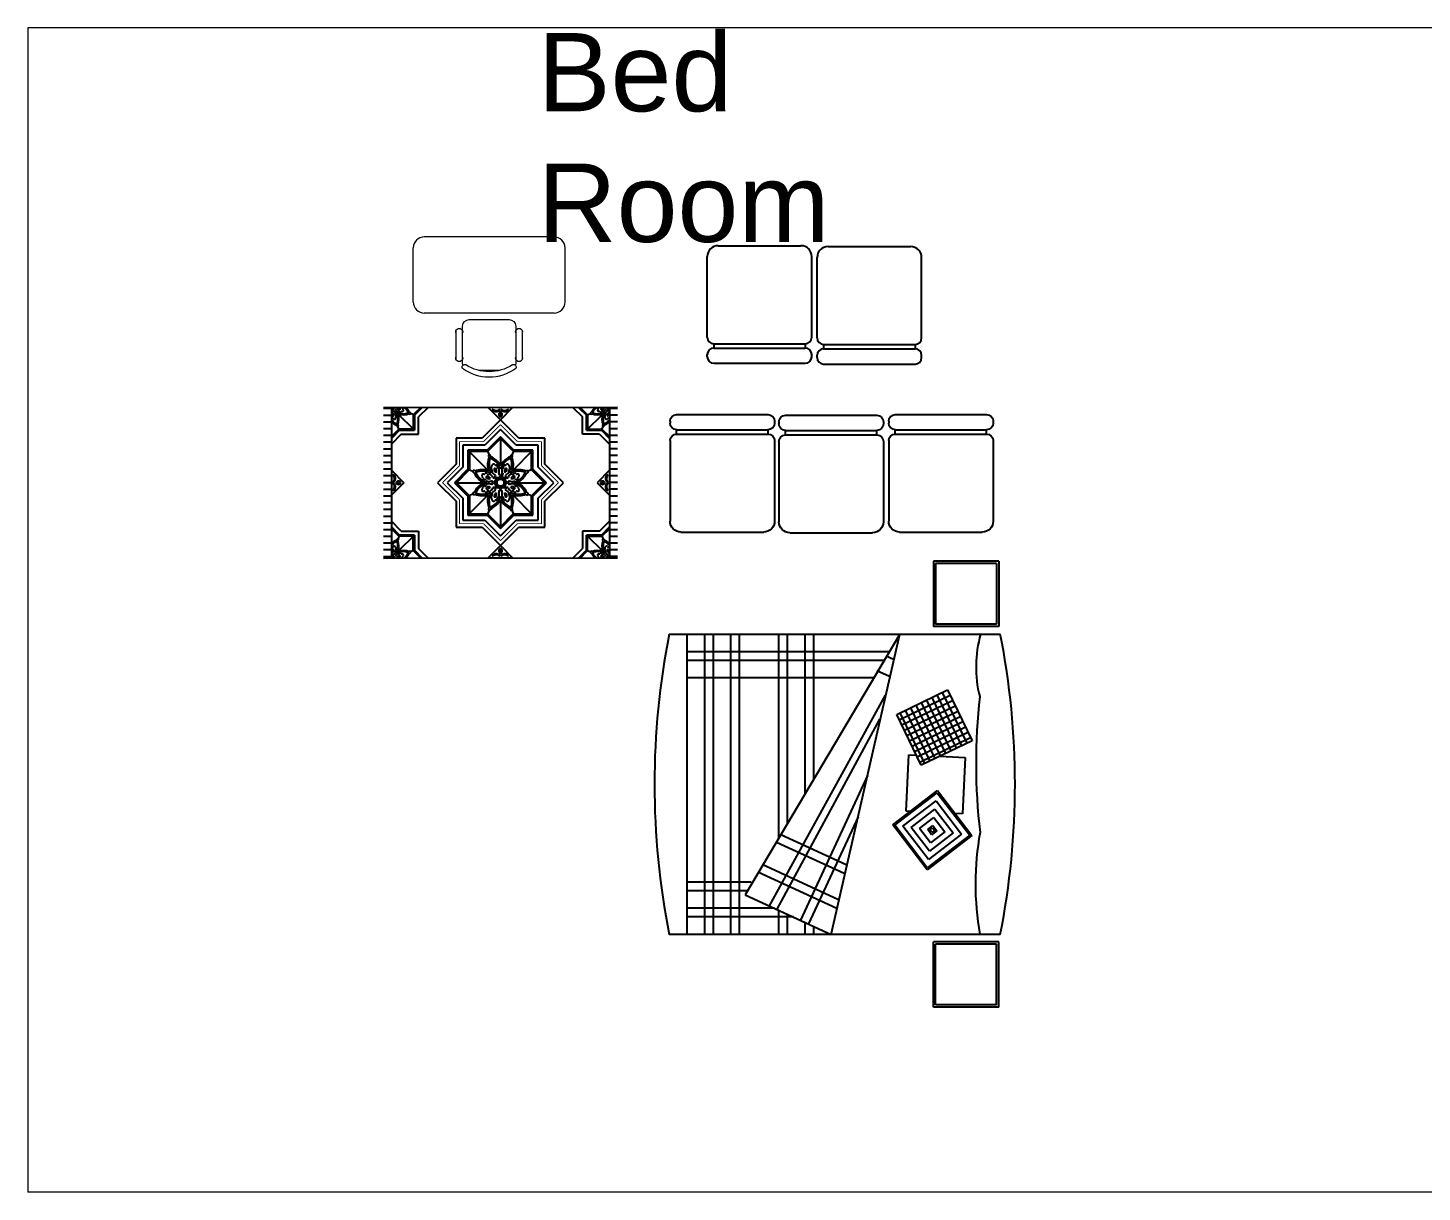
# Model space of a CAD drawing. Header units: inches. Extents: x 47 to 998, y 36 to 364.
# Drawn here: x 46.6 to 366.9, y 36.3 to 303.8 of the extents above; entities that cross this region are included whole.
import ezdxf

# ---------------------------------------------------------------- set-up
doc = ezdxf.new("R2010")
doc.units = ezdxf.units.IN
doc.header["$MEASUREMENT"] = 0
for name, color, linetype, lineweight in [('furniture', 8, 'Continuous', 25), ('Markings', 7, 'Continuous', 20), ('SIMBLE', 8, 'Continuous', 5), ('Text', 160, 'Continuous', 20)]:
    doc.layers.add(name, color=color, linetype=linetype, lineweight=lineweight)
doc.layers.add('Wall', color=80, linetype='Continuous')
doc.styles.get("Standard").update_dxf_attribs({"font": 'arial.ttf'})

# ---------------------------------------------------------------- blocks, each defined once
blk = doc.blocks.new('3-SOFA')
at = {"linetype": 'Continuous'}
for p, q in [((-76.16, -4.23), (-57.16, -4.23)), ((-51.17, -4.06), (-32.17, -4.06)), ((-25.95, -4.23), (-6.95, -4.23)), ((-78.66, -25.23), (-78.66, -6.73)), ((-54.66, -25.23), (-54.66, -6.73)), ((-53.67, -25.06), (-53.67, -6.56)), ((-29.67, -25.06), (-29.67, -6.56)), ((-28.45, -25.23), (-28.45, -6.73)), ((-4.45, -25.23), (-4.45, -6.73)), ((-77.16, -26.73), (-56.16, -26.73)), ((-77.16, -26.73), (-77.16, -27.73)), ((-77.16, -27.73), (-56.16, -27.73)), ((-56.16, -26.73), (-56.16, -27.73)), ((-52.17, -26.56), (-31.17, -26.56)), ((-52.17, -26.56), (-52.17, -27.56)), ((-52.17, -27.56), (-31.17, -27.56)), ((-31.17, -26.56), (-31.17, -27.56)), ((-26.95, -26.73), (-5.95, -26.73)), ((-26.95, -26.73), (-26.95, -27.73)), ((-26.95, -27.73), (-5.95, -27.73)), ((-5.95, -26.73), (-5.95, -27.73)), ((-78.66, -29.73), (-78.66, -29.23)), ((-77.16, -31.23), (-56.16, -31.23)), ((-54.66, -29.73), (-54.66, -29.23)), ((-53.67, -29.56), (-53.67, -29.06)), ((-52.17, -31.06), (-31.17, -31.06)), ((-29.67, -29.56), (-29.67, -29.06)), ((-28.45, -29.73), (-28.45, -29.23)), ((-26.95, -31.23), (-5.95, -31.23)), ((-4.45, -29.73), (-4.45, -29.23))]:
    blk.add_line(p, q, dxfattribs=at)
for centre, radius, start, end in [((-76.16, -6.73), 2.5, 90, 180), ((-57.16, -6.73), 2.5, 0, 90), ((-51.17, -6.56), 2.5, 90, 180), ((-32.17, -6.56), 2.5, 0, 90), ((-25.95, -6.73), 2.5, 90, 180), ((-6.95, -6.73), 2.5, 0, 90), ((-77.16, -25.23), 1.5, 180, 270), ((-56.16, -25.23), 1.5, 270, 0), ((-52.17, -25.06), 1.5, 180, 270), ((-31.17, -25.06), 1.5, 270, 0), ((-26.95, -25.23), 1.5, 180, 270), ((-5.95, -25.23), 1.5, 270, 0), ((-77.16, -29.23), 1.5, 90, 180), ((-56.16, -29.23), 1.5, 0, 90), ((-52.17, -29.06), 1.5, 90, 180), ((-31.17, -29.06), 1.5, 0, 90), ((-26.95, -29.23), 1.5, 90, 180), ((-5.95, -29.23), 1.5, 0, 90), ((-77.16, -29.73), 1.5, 180, 270), ((-56.16, -29.73), 1.5, 270, 0), ((-52.17, -29.56), 1.5, 180, 270), ((-31.17, -29.56), 1.5, 270, 0), ((-26.95, -29.73), 1.5, 180, 270), ((-5.95, -29.73), 1.5, 270, 0)]:
    blk.add_arc(centre, radius, start, end, dxfattribs=at)
blk = doc.blocks.new('CARPET-1')
for p, q in [((-95.1, 67.42), (0.53, 67.47)), ((-91.8, 66.94), (-95.1, 66.94)), ((-91.8, 64.19), (-95.1, 64.19)), ((-91.8, 67.42), (-91.77, 5.91)), ((-91.31, 67.02), (-91.77, 67.02)), ((-91.31, 67.47), (-91.31, 67.02)), ((-82.42, 58.12), (-89.02, 64.72)), ((-82.42, 64.24), (-83.99, 64.89)), ((-82.86, 64.24), (-82.86, 58.56)), ((-79.82, 67.46), (-82.73, 64.55)), ((-79.19, 67.46), (-82.42, 64.24)), ((-82.42, 64.26), (-79.2, 67.46)), ((-82.42, 58.12), (-82.42, 64.26)), ((-82.42, 64.24), (-82.42, 58.12)), ((-82.42, 58.12), (-82.42, 64.2)), ((-76.85, 67.46), (-80.77, 63.52)), ((-80.77, 56.47), (-80.77, 63.52)), ((-52.35, 67.44), (-47.28, 62.37)), ((-47.28, 62.37), (-42.3, 67.45)), ((-17.71, 67.46), (-13.79, 63.52)), ((-15.37, 67.46), (-12.14, 64.24)), ((-12.14, 64.26), (-15.36, 67.46)), ((-14.74, 67.46), (-11.83, 64.55)), ((-13.79, 56.47), (-13.79, 63.52)), ((-12.14, 64.24), (-10.57, 64.89)), ((-12.14, 58.12), (-5.54, 64.72)), ((-12.14, 58.12), (-12.14, 64.26)), ((-12.14, 64.24), (-12.14, 58.12)), ((-12.14, 58.12), (-12.14, 64.2)), ((-11.7, 64.24), (-11.7, 58.56)), ((-3.25, 67.47), (-3.25, 67.02)), ((-3.25, 67.02), (-2.79, 67.02)), ((-2.77, 67.47), (-2.74, 5.96)), ((0.53, 66.99), (-2.77, 66.99)), ((0.53, 64.24), (-2.77, 64.24)), ((-91.79, 61.44), (-95.09, 61.44)), ((-91.79, 58.69), (-95.09, 58.69)), ((-88.85, 58.43), (-91.77, 55.51)), ((-88.47, 58.12), (-91.77, 54.8)), ((-88.47, 58.12), (-91.77, 54.78)), ((-88.54, 58.12), (-91.77, 54.89)), ((-88.54, 58.12), (-89.19, 59.7)), ((-82.86, 58.56), (-88.54, 58.56)), ((-82.42, 58.12), (-88.54, 58.12)), ((-88.47, 58.12), (-82.42, 58.12)), ((-88.47, 58.12), (-82.42, 58.12)), ((-47.27, 62.37), (-54.79, 54.85)), ((-47.27, 58.42), (-53.63, 52.06)), ((-39.75, 54.85), (-47.27, 62.37)), ((-40.9, 52.06), (-47.27, 58.42)), ((-12.14, 58.12), (-6.02, 58.12)), ((-6.09, 58.12), (-12.14, 58.12)), ((-6.09, 58.12), (-12.14, 58.12)), ((-11.7, 58.56), (-6.02, 58.56)), ((-6.09, 58.12), (-2.79, 54.78)), ((-6.09, 58.12), (-2.79, 54.8)), ((-6.02, 58.12), (-5.37, 59.7)), ((-6.02, 58.12), (-2.79, 54.89)), ((-5.71, 58.43), (-2.79, 55.51)), ((0.53, 61.49), (-2.77, 61.49)), ((0.53, 58.74), (-2.77, 58.74)), ((-91.79, 55.94), (-95.09, 55.94)), ((-91.79, 53.19), (-95.09, 53.19)), ((-87.78, 56.47), (-91.77, 52.45)), ((-87.78, 56.47), (-80.77, 56.47)), ((-54.79, 54.85), (-65.43, 54.85)), ((-65.43, 54.85), (-65.43, 44.21)), ((-53.63, 52.06), (-62.64, 52.06)), ((-62.64, 52.06), (-62.64, 43.05)), ((-47.27, 55.46), (-52.77, 49.96)), ((-47.27, 54.67), (-52.37, 49.57)), ((-41.77, 49.96), (-47.27, 55.46)), ((-47.27, 55.46), (-47.27, 43.6)), ((-42, 49.4), (-47.27, 54.67)), ((-31.9, 52.06), (-40.9, 52.06)), ((-29.11, 54.85), (-39.75, 54.85)), ((-29.11, 44.21), (-29.11, 54.85)), ((-6.78, 56.47), (-13.79, 56.47)), ((-6.78, 56.47), (-2.79, 52.45)), ((0.53, 55.99), (-2.77, 55.99)), ((0.53, 53.24), (-2.77, 53.24)), ((-91.79, 50.44), (-95.09, 50.44)), ((-91.79, 47.69), (-95.09, 47.69)), ((-52.77, 49.96), (-60.54, 49.96)), ((-60.54, 49.96), (-52.15, 41.57)), ((-60.54, 49.96), (-60.54, 42.19)), ((-52.77, 49.4), (-59.98, 49.4)), ((-59.98, 49.4), (-59.98, 42.19)), ((-52.77, 49.96), (-51.94, 47.96)), ((-41.77, 49.96), (-42.6, 47.96)), ((-34, 49.96), (-42.38, 41.57)), ((-34.56, 49.4), (-42, 49.4)), ((-34, 49.96), (-41.77, 49.96)), ((0.54, 50.49), (-2.76, 50.49)), ((0.54, 47.74), (-2.76, 47.74)), ((-91.79, 44.94), (-95.09, 44.94)), ((-91.78, 42.19), (-95.08, 42.19)), ((-91.78, 41.77), (-91.78, 31.61)), ((-91.78, 41.77), (-86.71, 36.69)), ((-65.43, 44.21), (-72.95, 36.69)), ((-62.64, 43.05), (-69, 36.69)), ((-60.54, 42.19), (-66.04, 36.69)), ((-60.15, 41.79), (-65.25, 36.69)), ((-60.54, 42.19), (-58.54, 41.36)), ((-34, 42.17), (-35.99, 41.34)), ((-29.29, 36.69), (-34.56, 41.93)), ((-28.5, 36.69), (-34, 42.17)), ((-25.54, 36.69), (-31.9, 43.05)), ((-21.58, 36.69), (-29.11, 44.21)), ((-2.75, 41.77), (-7.83, 36.69)), ((0.54, 44.99), (-2.76, 44.99)), ((0.54, 42.24), (-2.76, 42.24)), ((-2.75, 41.77), (-2.75, 31.61)), ((-91.78, 39.44), (-95.08, 39.44)), ((-91.78, 36.69), (-95.08, 36.69)), ((-86.71, 36.69), (-91.78, 31.61)), ((-72.95, 36.69), (-65.43, 29.17)), ((-69, 36.69), (-62.64, 30.32)), ((-66.04, 36.69), (-60.54, 31.19)), ((-66.04, 36.69), (-54.18, 36.69)), ((-65.25, 36.69), (-60.15, 31.59)), ((-49.24, 37.52), (-50.06, 36.69)), ((-50.06, 36.69), (-49.24, 35.87)), ((-49.24, 38.67), (-49.24, 37.52)), ((-48.1, 38.67), (-49.24, 38.67)), ((-49.24, 35.87), (-49.24, 34.7)), ((-49.24, 34.7), (-48.06, 34.7)), ((-47.27, 39.5), (-48.1, 38.67)), ((-48.06, 34.7), (-47.25, 33.9)), ((-46.42, 38.67), (-47.27, 39.5)), ((-47.25, 33.9), (-46.45, 34.7)), ((-46.45, 34.7), (-45.27, 34.7)), ((-45.27, 38.67), (-46.42, 38.67)), ((-45.27, 37.52), (-45.27, 38.67)), ((-44.45, 36.71), (-45.27, 37.52)), ((-45.27, 35.88), (-44.45, 36.71)), ((-45.27, 34.7), (-45.27, 35.88)), ((-40.36, 36.69), (-28.5, 36.69)), ((-34.39, 31.59), (-29.29, 36.69)), ((-34, 31.19), (-28.5, 36.69)), ((-31.9, 30.32), (-25.54, 36.69)), ((-29.11, 29.17), (-21.58, 36.69)), ((-7.83, 36.69), (-2.75, 31.61)), ((0.54, 39.49), (-2.76, 39.49)), ((0.54, 36.74), (-2.76, 36.74)), ((-91.78, 33.94), (-95.08, 33.94)), ((-91.78, 31.19), (-95.08, 31.19)), ((-65.43, 29.17), (-65.43, 18.53)), ((-62.64, 30.32), (-62.64, 21.32)), ((-58.54, 32.02), (-60.54, 31.19)), ((-52.15, 31.81), (-60.54, 23.42)), ((-60.54, 31.19), (-60.54, 23.42)), ((-59.98, 31.19), (-59.98, 23.98)), ((-47.27, 29.78), (-47.27, 17.92)), ((-42.38, 31.81), (-34, 23.42)), ((-36, 32.02), (-34, 31.19)), ((-34.56, 23.98), (-34.56, 31.19)), ((-34, 23.42), (-34, 31.19)), ((-31.9, 21.32), (-31.9, 30.32)), ((-29.11, 18.53), (-29.11, 29.17)), ((0.54, 33.99), (-2.76, 33.99)), ((0.55, 31.24), (-2.75, 31.24)), ((0.55, 28.49), (-2.75, 28.49)), ((-91.78, 28.44), (-95.08, 28.44)), ((-91.78, 25.69), (-95.08, 25.69)), ((-91.77, 22.94), (-95.07, 22.94)), ((-60.54, 23.42), (-52.77, 23.42)), ((-59.98, 23.98), (-52.77, 23.98)), ((-51.94, 25.42), (-52.77, 23.42)), ((-52.77, 23.42), (-47.27, 17.92)), ((-52.37, 23.81), (-47.27, 18.71)), ((-47.27, 18.71), (-42.17, 23.81)), ((-47.27, 17.92), (-41.77, 23.42)), ((-42.6, 25.42), (-41.77, 23.42)), ((-41.77, 23.98), (-34.56, 23.98)), ((-41.77, 23.42), (-34, 23.42)), ((0.55, 25.74), (-2.75, 25.74)), ((0.55, 22.99), (-2.75, 22.99)), ((-91.77, 20.19), (-95.07, 20.19)), ((-91.77, 17.44), (-95.07, 17.44)), ((-87.78, 16.91), (-91.77, 20.93)), ((-88.47, 15.26), (-91.77, 18.6)), ((-88.47, 15.26), (-91.77, 18.58)), ((-88.54, 15.26), (-91.77, 18.49)), ((-88.85, 14.95), (-91.77, 17.87)), ((-65.43, 18.53), (-54.79, 18.53)), ((-62.64, 21.32), (-53.63, 21.32)), ((-54.79, 18.53), (-47.27, 11.01)), ((-53.63, 21.32), (-47.27, 14.96)), ((-47.27, 14.96), (-40.9, 21.32)), ((-47.27, 11.01), (-39.75, 18.53)), ((-40.9, 21.32), (-31.9, 21.32)), ((-39.75, 18.53), (-29.11, 18.53)), ((-6.78, 16.91), (-2.79, 20.93)), ((-6.09, 15.26), (-2.79, 18.6)), ((-6.09, 15.26), (-2.79, 18.58)), ((-6.02, 15.26), (-2.79, 18.49)), ((-5.71, 14.95), (-2.79, 17.87)), ((0.55, 20.24), (-2.75, 20.24)), ((0.55, 17.49), (-2.75, 17.49)), ((-91.77, 14.69), (-95.07, 14.69)), ((-91.77, 11.94), (-95.07, 11.94)), ((-88.54, 15.26), (-89.19, 13.68)), ((-82.42, 15.26), (-89.02, 8.66)), ((-82.42, 15.26), (-88.54, 15.26)), ((-82.86, 14.82), (-88.54, 14.82)), ((-88.47, 15.26), (-82.42, 15.26)), ((-88.47, 15.26), (-82.42, 15.26)), ((-87.78, 16.91), (-80.77, 16.91)), ((-82.86, 9.14), (-82.86, 14.82)), ((-82.42, 9.14), (-82.42, 15.26)), ((-82.42, 15.26), (-82.42, 9.12)), ((-82.42, 15.26), (-82.42, 9.17)), ((-80.77, 16.91), (-80.77, 9.86)), ((-13.79, 16.91), (-13.79, 9.86)), ((-6.78, 16.91), (-13.79, 16.91)), ((-12.14, 15.26), (-12.14, 9.17)), ((-12.14, 15.26), (-12.14, 9.12)), ((-12.14, 9.14), (-12.14, 15.26)), ((-12.14, 15.26), (-5.54, 8.66)), ((-6.09, 15.26), (-12.14, 15.26)), ((-6.09, 15.26), (-12.14, 15.26)), ((-12.14, 15.26), (-6.02, 15.26)), ((-11.7, 9.14), (-11.7, 14.82)), ((-11.7, 14.82), (-6.02, 14.82)), ((-6.02, 15.26), (-5.37, 13.68)), ((0.55, 14.74), (-2.75, 14.74)), ((0.56, 11.99), (-2.74, 11.99)), ((-91.77, 9.19), (-95.07, 9.19)), ((-91.77, 6.44), (-95.07, 6.44)), ((-95.07, 5.91), (0.56, 5.96)), ((-91.31, 6.36), (-91.77, 6.36)), ((-91.31, 5.91), (-91.31, 6.36)), ((-82.42, 9.14), (-83.99, 8.49)), ((-79.82, 5.92), (-82.73, 8.83)), ((-79.19, 5.92), (-82.42, 9.14)), ((-82.42, 9.12), (-79.2, 5.92)), ((-76.85, 5.92), (-80.77, 9.86)), ((-52.35, 5.94), (-47.28, 11.01)), ((-52.35, 5.94), (-42.31, 5.94)), ((-47.28, 11.01), (-42.31, 5.94)), ((-17.71, 5.92), (-13.79, 9.86)), ((-15.37, 5.92), (-12.14, 9.14)), ((-12.14, 9.12), (-15.36, 5.92)), ((-14.74, 5.92), (-11.83, 8.83)), ((-12.14, 9.14), (-10.57, 8.49)), ((-3.25, 5.91), (-3.25, 6.36)), ((-3.25, 6.36), (-2.79, 6.36)), ((0.56, 9.24), (-2.74, 9.24)), ((0.56, 6.49), (-2.74, 6.49))]:
    blk.add_line(p, q)
for points, const_width in [([(-47.28, 65.49), (-47.28, 67.4)], 0.138), ([(-47.27, 60.4), (-54.21, 53.45)], 0.349), ([(-40.32, 53.45), (-47.27, 60.4)], 0.349), ([(-54.21, 53.45), (-64.03, 53.45)], 0.349), ([(-64.03, 53.45), (-64.03, 43.63)], 0.349), ([(-30.5, 53.45), (-40.32, 53.45)], 0.349), ([(-30.5, 43.63), (-30.5, 53.45)], 0.349), ([(-64.03, 43.63), (-70.98, 36.69)], 0.349), ([(-23.56, 36.69), (-30.5, 43.63)], 0.349), ([(-89.87, 36.69), (-91.78, 36.69)], 0.138), ([(-70.98, 36.69), (-64.03, 29.75)], 0.349), ([(-30.5, 29.75), (-23.56, 36.69)], 0.349), ([(-4.66, 36.69), (-2.75, 36.69)], 0.138), ([(-64.03, 29.75), (-64.03, 19.93)], 0.349), ([(-30.5, 19.93), (-30.5, 29.75)], 0.349), ([(-64.03, 19.93), (-54.21, 19.93)], 0.349), ([(-54.21, 19.93), (-47.27, 12.98)], 0.349), ([(-47.27, 12.98), (-40.32, 19.93)], 0.349), ([(-40.32, 19.93), (-30.5, 19.93)], 0.349), ([(-47.28, 7.89), (-47.28, 5.98)], 0.138)]:
    blk.add_lwpolyline(points, dxfattribs=dict(const_width=const_width))
for points in [[(-31.9, 43.05), (-31.9, 52.06)], [(-34.56, 41.94), (-34.56, 49.4)], [(-34, 42.17), (-34, 49.96)]]:
    blk.add_lwpolyline(points)
for radius in [1.97, 1.69, 1.41]:
    blk.add_circle((-47.27, 36.69), radius)
for centre, radius, start, end in [((-91.39, 63.41), 0.44, 230.1766, 276.9378), ((-90.5, 64.85), 1.1, 157.8436, 228.3182), ((-91.94, 64.24), 1.11, 358.1661, 67.9663), ((-91.3, 62.65), 0.323, 30.3023, 96.9378), ((-91.09, 64.24), 0.26, 208.6047, 13.3052), ((-90.91, 66.37), 0.394, 111.6271, 223.3874), ((-92.06, 64.03), 2.24, 32.3685, 67.3007), ((-90.67, 66.6), 0.394, 46.8085, 158.5688), ((-90.64, 63.04), 0.44, 210.3023, 257.0635), ((-88.34, 67.76), 2.24, 202.8952, 237.8274), ((-92.06, 64.03), 2.24, 318.7327, 328.1324), ((-89.83, 64.61), 0.362, 151.1, 238.0092), ((-90.54, 65), 0.44, 331.1, 32.3685), ((-90.53, 63.08), 0.44, 328.1324, 14.8936), ((-89.79, 63.28), 0.323, 128.2581, 194.8936), ((-90.26, 63.93), 0.44, 356.7408, 58.0092), ((-90.26, 63.88), 0.44, 308.2581, 355.0193), ((-92.06, 64.03), 2.24, 355.0193, 356.7408), ((-87.04, 71.07), 6.21, 243.4948, 290.6187), ((-95.4, 62.77), 6.23, 339.1476, 26.004), ((-89.13, 66.17), 1.11, 43.1661, 112.9663), ((-88.55, 67.62), 1.1, 202.8436, 273.3182), ((-89.3, 66.23), 0.44, 237.8274, 299.0959), ((-95.43, 62.76), 6.71, 338.8892, 17.1339), ((-88.91, 65.53), 0.362, 32.1866, 119.0959), ((-87.02, 71.13), 6.71, 252.4794, 291.2642), ((-88.53, 66.77), 0.26, 253.6047, 58.3052), ((-88.23, 65.96), 0.44, 212.1866, 273.4551), ((-88.34, 67.76), 2.24, 273.4551, 275.1766), ((-88.17, 65.96), 0.44, 275.1766, 321.9378), ((-87.57, 65.49), 0.323, 75.3023, 141.9378), ((-87.38, 66.23), 0.44, 255.3023, 302.0635), ((-87.71, 67.09), 0.44, 353.2581, 40.0193), ((-86.95, 67), 0.323, 173.2581, 239.8936), ((-88.34, 67.76), 2.24, 302.0635, 311.4632), ((-87.33, 66.34), 0.44, 13.1324, 59.8936), ((-89.09, 65.93), 2.24, 3.7327, 13.1324), ((-90.56, 62.67), 6.23, 24.1476, 50.2313), ((-90.57, 62.64), 6.71, 23.8892, 45.9916), ((-84.29, 65.05), 0.34, 211.6849, 115.3068), ((-50.41, 66.24), 0.314, 75.6254, 128.7984), ((-50.64, 66.03), 0.449, 55.2047, 86.5925), ((-49, 67.57), 1.81, 220.0629, 332.9232), ((-49.02, 68.85), 2.66, 239.9457, 307.6756), ((-47.02, 64.54), 0.938, 106.6591, 253.6572), ((-47.02, 64.8), 0.663, 112.5196, 247.4804), ((-47.02, 65.08), 0.388, 130.8943, 229.1057), ((-47.52, 64.8), 0.663, 292.5196, 67.4804), ((-47.52, 65.08), 0.388, 310.8943, 49.1057), ((-47.52, 64.54), 0.938, 286.3428, 73.3409), ((-45.57, 67.57), 1.81, 207.0768, 318.9417), ((-45.55, 68.85), 2.66, 232.3244, 299.8809), ((-43.92, 66.03), 0.449, 93.4075, 136.4646), ((-44.15, 66.24), 0.314, 51.2016, 104.3746), ((-10.27, 65.05), 0.34, 64.6932, 328.3151), ((-3.99, 62.64), 6.71, 134.0084, 156.1108), ((-7.54, 71.13), 6.71, 248.7358, 287.5206), ((-7.52, 71.07), 6.21, 249.3813, 296.5052), ((-4, 62.67), 6.23, 129.7687, 155.8524), ((-5.47, 65.93), 2.24, 166.8676, 176.2673), ((-6.22, 67.76), 2.24, 228.5368, 237.9365), ((-7.23, 66.34), 0.44, 120.1064, 166.8676), ((-7.61, 67), 0.323, 300.1064, 6.7419), ((-7.18, 66.23), 0.44, 237.9365, 284.6977), ((-6.85, 67.09), 0.44, 139.9807, 186.7419), ((-6.99, 65.49), 0.323, 38.0622, 104.6977), ((-6.39, 65.96), 0.44, 218.0622, 264.8234), ((-6.22, 67.76), 2.24, 264.8234, 266.5449), ((-6.33, 65.96), 0.44, 266.5449, 327.8134), ((-6.03, 66.77), 0.26, 121.6948, 286.3953), ((-5.43, 66.17), 1.11, 67.0337, 136.8339), ((-6.01, 67.62), 1.1, 266.6818, 337.1564), ((-5.65, 65.53), 0.362, 60.9041, 147.8134), ((0.87, 62.76), 6.71, 162.8661, 201.1108), ((-5.26, 66.23), 0.44, 240.9041, 302.1726), ((0.84, 62.77), 6.23, 153.996, 200.8524), ((-6.22, 67.76), 2.24, 302.1726, 337.1048), ((-4.3, 63.93), 0.44, 121.9908, 183.2592), ((-2.5, 64.03), 2.24, 183.2592, 184.9807), ((-4.3, 63.88), 0.44, 184.9807, 231.7419), ((-4.77, 63.28), 0.323, 345.1064, 51.7419), ((-4.73, 64.61), 0.362, 301.9908, 28.9), ((-4.03, 63.08), 0.44, 165.1064, 211.8676), ((-4.02, 65), 0.44, 147.6315, 208.9), ((-2.5, 64.03), 2.24, 211.8676, 221.2673), ((-2.5, 64.03), 2.24, 112.6993, 147.6315), ((-3.89, 66.6), 0.394, 21.4312, 133.1915), ((-3.92, 63.04), 0.44, 282.9365, 329.6977), ((-2.62, 64.24), 1.11, 112.0337, 181.8339), ((-3.47, 64.24), 0.26, 166.6948, 331.3953), ((-3.26, 62.65), 0.323, 83.0622, 149.6977), ((-3.65, 66.37), 0.394, 316.6126, 68.3729), ((-4.06, 64.85), 1.1, 311.6818, 22.1564), ((-3.17, 63.41), 0.44, 263.0622, 309.8234), ((-86.98, 66.22), 6.21, 219.544, 245.6187), ((-86.92, 66.24), 6.71, 223.7847, 246.2642), ((-90.24, 64.79), 2.24, 257.0635, 266.4632), ((-89.29, 60.02), 0.34, 166.6849, 70.3068), ((-5.27, 60.02), 0.34, 109.6932, 13.3151), ((-7.58, 66.22), 6.21, 294.3813, 320.456), ((-7.64, 66.24), 6.71, 293.7358, 316.2153), ((-4.32, 64.79), 2.24, 273.5368, 282.9365), ((-44.01, 44.12), 8.53, 158.7358, 197.5206), ((-51.73, 47.58), 0.432, 334.6932, 238.3151), ((-44.09, 44.09), 7.88, 159.3813, 206.5052), ((-54.75, 39.62), 7.92, 18.996, 65.8524), ((-54.79, 39.6), 8.52, 27.8661, 66.1108), ((-39.72, 39.64), 8.53, 113.7358, 152.5206), ((-39.79, 39.68), 7.88, 114.3813, 152.4075), ((-42.73, 47.54), 0.432, 289.6932, 193.3151), ((-50.49, 44.06), 7.92, 342.9065, 20.8524), ((-50.53, 44.07), 8.52, 342.8661, 21.1108), ((-90.62, 39.82), 0.314, 141.2016, 194.3746), ((-90.42, 40.05), 0.449, 183.4075, 214.7953), ((-58.12, 41.23), 0.432, 19.6932, 283.3151), ((-50.22, 44.24), 8.53, 203.7358, 242.5206), ((-54.65, 33.43), 8.52, 72.8661, 111.1108), ((-54.64, 33.47), 7.92, 63.996, 110.8524), ((-50.26, 44.17), 7.88, 204.3813, 251.5052), ((-53.03, 37.71), 2.85, 121.8676, 131.2673), ((-52.06, 40.03), 2.85, 183.5368, 192.9365), ((-54.24, 39.66), 0.559, 75.1064, 121.8676), ((-53.99, 40.59), 0.411, 255.1064, 321.7419), ((-53.23, 39.99), 0.559, 94.9807, 141.7419), ((-53.03, 37.71), 2.85, 93.2592, 94.9807), ((-53.16, 40), 0.559, 31.9908, 93.2592), ((-52.29, 40.54), 0.46, 211.9908, 298.9), ((-51.8, 39.65), 0.559, 57.6315, 118.9), ((-53.03, 37.71), 2.85, 22.6993, 57.6315), ((-50.58, 42.65), 0.559, 128.0622, 174.8234), ((-48.3, 42.44), 2.85, 174.8234, 176.5449), ((-50.58, 42.58), 0.559, 176.5449, 237.8134), ((-51.18, 43.41), 0.411, 308.0622, 14.6977), ((-51.13, 41.72), 0.46, 330.9041, 57.8134), ((-50.24, 43.66), 0.559, 147.9365, 194.6977), ((-50.24, 41.22), 0.559, 150.9041, 212.1726), ((-48.3, 42.44), 2.85, 138.5368, 147.9365), ((-48.3, 42.44), 2.85, 212.1726, 247.1048), ((-50.62, 41.48), 2.85, 76.8676, 86.2673), ((-50.1, 43.72), 0.559, 30.1064, 76.8676), ((-49.55, 42.2), 0.33, 31.6948, 196.3953), ((-48.48, 42.18), 1.4, 176.6818, 247.1564), ((-49.26, 44.2), 0.411, 210.1064, 276.7419), ((-50.32, 41.43), 1.41, 337.0337, 46.8339), ((-49.15, 43.24), 0.559, 49.9807, 96.7419), ((-50.62, 41.48), 2.85, 48.2592, 49.9807), ((-49.09, 43.19), 0.559, 346.9908, 48.2592), ((-48.1, 42.96), 0.46, 166.9908, 253.9), ((-48.38, 41.99), 0.559, 12.6315, 73.9), ((-50.62, 41.48), 2.85, 337.6993, 12.6315), ((-47.48, 40.42), 0.5, 181.6126, 293.3729), ((-48.95, 40.75), 2.79, 301.5242, 0), ((-42.66, 40.76), 4.86, 148.0269, 161.6379), ((-47.07, 40.43), 0.5, 246.4312, 358.1915), ((-43.93, 41.48), 2.85, 167.1726, 202.1048), ((-46.16, 41.99), 0.559, 105.9041, 167.1726), ((-46.44, 42.97), 0.46, 285.9041, 12.8134), ((-45.45, 43.2), 0.559, 131.5449, 192.8134), ((-45.4, 43.24), 0.559, 83.0622, 129.8234), ((-44.24, 41.44), 1.4, 131.6818, 202.1564), ((-46.06, 42.22), 1.41, 292.0337, 1.8339), ((-45.28, 44.21), 0.411, 263.0622, 329.6977), ((-44.98, 42.22), 0.33, 346.6948, 151.3953), ((-46.25, 42.45), 2.85, 292.6993, 327.6315), ((-44.44, 43.72), 0.559, 102.9365, 149.6977), ((-43.93, 41.48), 2.85, 93.5368, 102.9365), ((-41.52, 37.72), 2.85, 122.1726, 157.1048), ((-46.25, 42.45), 2.85, 31.8676, 41.2673), ((-43.42, 41.71), 0.46, 121.9908, 208.9), ((-44.31, 41.22), 0.559, 327.6315, 28.9), ((-44.3, 43.66), 0.559, 345.1064, 31.8676), ((-43.36, 43.41), 0.411, 165.1064, 231.7419), ((-43.96, 42.58), 0.559, 301.9908, 3.2592), ((-43.96, 42.65), 0.559, 4.9807, 51.7419), ((-46.25, 42.45), 2.85, 3.2592, 4.9807), ((-39.87, 33.52), 7.88, 69.3813, 116.5052), ((-47.65, 42.82), 4.86, 333.3621, 346.9731), ((-42.74, 39.66), 0.559, 60.9041, 122.1726), ((-42.24, 40.55), 0.46, 240.9041, 327.8134), ((-39.84, 33.44), 8.53, 68.7358, 107.5206), ((-41.38, 40), 0.559, 86.5449, 147.8134), ((-44.34, 44.17), 7.92, 288.996, 335.8524), ((-41.31, 40), 0.559, 38.0622, 84.8234), ((-40.55, 40.6), 0.411, 218.0622, 284.6977), ((-40.3, 39.66), 0.559, 57.9365, 104.6977), ((-44.36, 44.21), 8.52, 297.8661, 336.1108), ((-41.52, 37.72), 2.85, 48.5368, 57.9365), ((-42.47, 40.04), 2.85, 346.8676, 356.2673), ((-36.38, 41.15), 0.432, 244.6932, 148.3151), ((-4.12, 40.05), 0.449, 325.2047, 356.5925), ((-3.91, 39.82), 0.314, 345.6254, 38.7984), ((-91.95, 38.41), 1.81, 297.0768, 49.9371), ((-93.24, 38.43), 2.66, 322.3244, 30.0543), ((-91.95, 34.98), 1.81, 311.0583, 62.9232), ((-93.24, 34.96), 2.66, 330.1191, 37.6756), ((-88.92, 36.42), 0.938, 16.3428, 163.3409), ((-88.92, 36.93), 0.938, 196.6591, 343.6572), ((-89.18, 36.42), 0.663, 22.5196, 157.4804), ((-89.18, 36.93), 0.663, 202.5196, 337.4804), ((-89.47, 36.42), 0.388, 40.8943, 139.1057), ((-89.47, 36.93), 0.388, 220.8943, 319.1057), ((-50.18, 29.16), 8.52, 117.8661, 156.1108), ((-50.2, 29.2), 7.92, 108.996, 155.8524), ((-54.3, 39.52), 0.559, 192.9365, 239.6977), ((-54.29, 33.86), 0.559, 120.1064, 166.8676), ((-54.78, 38.68), 0.411, 353.0622, 59.6977), ((-54.78, 34.7), 0.411, 300.1064, 6.7419), ((-53.82, 38.56), 0.559, 173.0622, 219.8234), ((-53.82, 34.81), 0.559, 139.9807, 186.7419), ((-52.06, 33.34), 2.85, 138.2592, 139.9807), ((-53.78, 38.51), 0.559, 221.5449, 282.8134), ((-53.77, 34.86), 0.559, 76.9908, 138.2592), ((-53.55, 37.52), 0.46, 15.9041, 102.8134), ((-53.54, 35.86), 0.46, 256.9908, 343.9), ((-52.57, 37.8), 0.559, 195.9041, 257.1726), ((-52.77, 38.95), 0.33, 76.6948, 241.3953), ((-52.56, 35.57), 0.559, 102.6315, 163.9), ((-52.75, 34.38), 0.33, 121.6948, 286.3953), ((-52, 39.7), 1.4, 221.6818, 292.1564), ((-51.99, 33.62), 1.41, 67.0337, 136.8339), ((-52.77, 37.87), 1.41, 22.0337, 91.8339), ((-52.73, 35.45), 1.4, 266.6818, 337.1564), ((-52.06, 40.03), 2.85, 257.1726, 292.1048), ((-52.06, 33.34), 2.85, 67.6993, 102.6315), ((-53.02, 35.66), 2.85, 302.1726, 337.1048), ((-51.01, 36.89), 0.5, 336.4312, 88.1915), ((-51, 36.48), 0.5, 271.6126, 23.3729), ((-50.06, 39.17), 0.5, 226.6126, 338.3729), ((-50.05, 34.19), 0.5, 21.4312, 133.1915), ((-49.77, 39.47), 0.5, 291.4312, 43.1915), ((-49.75, 33.9), 0.5, 316.6126, 68.3729), ((-44.78, 39.48), 0.5, 136.6126, 248.3729), ((-44.77, 33.9), 0.5, 111.4312, 223.1915), ((-44.48, 39.19), 0.5, 201.4312, 313.1915), ((-44.48, 34.2), 0.5, 46.6126, 158.3729), ((-41.51, 35.67), 2.85, 202.6993, 237.6315), ((-43.54, 36.9), 0.5, 91.6126, 203.3729), ((-43.53, 36.49), 0.5, 156.4312, 268.1915), ((-42.47, 40.04), 2.85, 247.6993, 282.6315), ((-42.47, 33.35), 2.85, 77.1726, 112.1048), ((-41.76, 37.92), 1.4, 86.6818, 157.1564), ((-42.5, 39.76), 1.41, 247.0337, 316.8339), ((-42.49, 33.68), 1.4, 41.6818, 112.1564), ((-41.72, 35.51), 1.41, 202.0337, 271.8339), ((-41.97, 37.8), 0.559, 282.6315, 343.9), ((-41.97, 35.58), 0.559, 15.9041, 77.1726), ((-41.74, 39), 0.33, 301.6948, 106.3953), ((-41.72, 34.43), 0.33, 256.6948, 61.3953), ((-44.28, 29.21), 7.88, 24.3813, 71.5052), ((-40.99, 37.52), 0.46, 76.9908, 163.9), ((-40.99, 35.86), 0.46, 195.9041, 282.8134), ((-40.76, 38.51), 0.559, 256.9908, 318.2592), ((-40.76, 34.87), 0.559, 41.5449, 102.8134), ((-44.32, 29.14), 8.53, 23.7358, 62.5206), ((-42.47, 40.04), 2.85, 318.2592, 319.9807), ((-40.72, 38.57), 0.559, 319.9807, 6.7419), ((-40.72, 34.82), 0.559, 353.0622, 39.8234), ((-39.76, 38.68), 0.411, 120.1064, 186.7419), ((-39.75, 34.7), 0.411, 173.0622, 239.6977), ((-40.24, 39.52), 0.559, 300.1064, 346.8676), ((-40.24, 33.86), 0.559, 12.9365, 59.6977), ((-5.61, 36.42), 0.938, 16.6591, 163.6572), ((-5.61, 36.93), 0.938, 196.3428, 343.3409), ((-5.36, 36.42), 0.663, 22.5196, 157.4804), ((-5.36, 36.93), 0.663, 202.5196, 337.4804), ((-5.07, 36.42), 0.388, 40.8943, 139.1057), ((-5.07, 36.93), 0.388, 220.8943, 319.1057), ((-2.58, 38.41), 1.81, 130.0629, 242.9232), ((-2.58, 34.98), 1.81, 117.0768, 228.9417), ((-1.3, 38.43), 2.66, 149.9457, 217.6756), ((-1.3, 34.96), 2.66, 142.3244, 209.8809), ((-90.62, 33.56), 0.314, 165.6254, 218.7984), ((-90.42, 33.33), 0.449, 133.5354, 176.5925), ((-58.16, 32.22), 0.432, 64.6932, 328.3151), ((-54.7, 39.94), 8.53, 248.7358, 287.5206), ((-54.67, 39.86), 7.88, 249.3813, 296.5052), ((-52.06, 33.34), 2.85, 166.8676, 176.2673), ((-53.02, 35.66), 2.85, 228.5368, 237.9365), ((-54.24, 33.72), 0.559, 237.9365, 284.6977), ((-53.99, 32.78), 0.411, 38.0622, 104.6977), ((-53.23, 33.38), 0.559, 218.0622, 264.8234), ((-53.16, 33.37), 0.559, 266.5449, 327.8134), ((-52.3, 32.83), 0.46, 60.9041, 147.8134), ((-44.01, 29.31), 8.52, 162.8661, 201.1108), ((-51.8, 33.72), 0.559, 240.9041, 302.1726), ((-44.05, 29.32), 7.92, 153.996, 200.8524), ((-54.74, 33.7), 7.88, 294.3813, 341.5052), ((-54.82, 33.74), 8.53, 293.7358, 332.5206), ((-50.58, 30.8), 0.559, 121.9908, 183.2592), ((-48.29, 30.93), 2.85, 183.2592, 184.9807), ((-50.57, 30.73), 0.559, 184.9807, 231.7419), ((-51.17, 29.97), 0.411, 345.1064, 51.7419), ((-51.12, 31.66), 0.46, 301.9908, 28.9), ((-50.24, 29.72), 0.559, 165.1064, 211.8676), ((-50.23, 32.16), 0.559, 147.6315, 208.9), ((-48.29, 30.93), 2.85, 211.8676, 221.2673), ((-48.29, 30.93), 2.85, 112.6993, 147.6315), ((-50.61, 31.89), 2.85, 273.5368, 282.9365), ((-50.1, 29.66), 0.559, 282.9365, 329.6977), ((-48.42, 31.16), 1.41, 112.0337, 181.8339), ((-49.5, 31.16), 0.33, 166.6948, 331.3953), ((-49.26, 29.17), 0.411, 83.0622, 149.6977), ((-50.25, 31.94), 1.4, 311.6818, 22.1564), ((-49.14, 30.14), 0.559, 263.0622, 309.8234), ((-49.09, 30.18), 0.559, 311.5449, 12.8134), ((-48.1, 30.41), 0.46, 105.9041, 192.8134), ((-48.38, 31.39), 0.559, 285.9041, 347.1726), ((-47.47, 32.95), 0.5, 66.4312, 178.1915), ((-50.61, 31.89), 2.85, 347.1726, 22.1048), ((-39.74, 33.78), 8.52, 207.8661, 246.1108), ((-39.78, 33.76), 7.92, 198.996, 245.8524), ((-47.06, 32.96), 0.5, 1.6126, 113.3729), ((-43.92, 31.89), 2.85, 157.6993, 192.6315), ((-46.15, 31.39), 0.559, 192.6315, 253.9), ((-46.44, 30.41), 0.46, 346.9908, 73.9), ((-45.44, 30.19), 0.559, 166.9908, 228.2592), ((-43.92, 31.89), 2.85, 228.2592, 229.9807), ((-45.39, 30.14), 0.559, 229.9807, 276.7419), ((-44.17, 31.95), 1.41, 157.0337, 226.8339), ((-46.01, 31.2), 1.4, 356.6818, 67.1564), ((-45.28, 29.18), 0.411, 30.1064, 96.7419), ((-44.93, 31.18), 0.33, 211.6948, 16.3953), ((-46.24, 30.94), 2.85, 32.1726, 67.1048), ((-44.44, 29.66), 0.559, 210.1064, 256.8676), ((-43.92, 31.89), 2.85, 256.8676, 266.2673), ((-46.24, 30.94), 2.85, 318.5368, 327.9365), ((-43.41, 31.66), 0.46, 150.9041, 237.8134), ((-44.3, 32.16), 0.559, 330.9041, 32.1726), ((-44.3, 29.72), 0.559, 327.9365, 14.6977), ((-43.36, 29.97), 0.411, 128.0622, 194.6977), ((-43.95, 30.8), 0.559, 356.5449, 57.8134), ((-43.96, 30.73), 0.559, 308.0622, 354.8234), ((-50.44, 29.29), 7.88, 339.3813, 26.5052), ((-39.9, 39.91), 7.92, 243.996, 290.8524), ((-42.74, 33.73), 0.559, 237.6315, 298.9), ((-50.52, 29.26), 8.53, 338.7358, 17.5206), ((-42.24, 32.84), 0.46, 31.9908, 118.9), ((-39.89, 39.95), 8.52, 252.8661, 291.1108), ((-41.38, 33.38), 0.559, 211.9908, 273.2592), ((-41.51, 35.67), 2.85, 273.2592, 274.9807), ((-41.31, 33.39), 0.559, 274.9807, 321.7419), ((-40.55, 32.79), 0.411, 75.1064, 141.7419), ((-40.3, 33.72), 0.559, 255.1064, 301.8676), ((-41.51, 35.67), 2.85, 301.8676, 311.2673), ((-42.47, 33.35), 2.85, 3.5368, 12.9365), ((-36.41, 32.15), 0.432, 199.6932, 103.3151), ((-4.12, 33.33), 0.449, 3.4075, 46.4646), ((-3.91, 33.56), 0.314, 321.2016, 14.3746), ((-51.81, 25.83), 0.432, 109.6932, 13.3151), ((-42.8, 25.8), 0.432, 154.6932, 58.3151), ((-86.92, 7.13), 6.71, 113.7358, 136.2153), ((-86.98, 7.16), 6.21, 114.3813, 140.456), ((-95.4, 10.61), 6.23, 333.996, 20.8524), ((-89.29, 13.36), 0.34, 289.6932, 193.3151), ((-95.43, 10.62), 6.71, 342.8661, 21.1108), ((0.87, 10.62), 6.71, 158.8892, 197.1339), ((-5.27, 13.36), 0.34, 346.6849, 250.3068), ((0.84, 10.61), 6.23, 159.1476, 206.004), ((-7.58, 7.16), 6.21, 39.544, 65.6187), ((-7.64, 7.13), 6.71, 43.7847, 66.2642), ((-91.39, 9.97), 0.44, 83.0622, 129.8234), ((-90.5, 8.53), 1.1, 131.6818, 202.1564), ((-91.94, 9.14), 1.11, 292.0337, 1.8339), ((-91.3, 10.73), 0.323, 263.0622, 329.6977), ((-91.09, 9.14), 0.26, 346.6948, 151.3953), ((-90.91, 7.01), 0.394, 136.6126, 248.3729), ((-92.06, 9.35), 2.24, 292.6993, 327.6315), ((-90.67, 6.78), 0.394, 201.4312, 313.1915), ((-90.64, 10.34), 0.44, 102.9365, 149.6977), ((-90.24, 8.59), 2.24, 93.5368, 102.9365), ((-88.34, 5.62), 2.24, 122.1726, 157.1048), ((-92.06, 9.35), 2.24, 31.8676, 41.2673), ((-89.83, 8.77), 0.362, 121.9908, 208.9), ((-90.54, 8.38), 0.44, 327.6315, 28.9), ((-90.53, 10.3), 0.44, 345.1064, 31.8676), ((-89.79, 10.1), 0.323, 165.1064, 231.7419), ((-90.26, 9.45), 0.44, 301.9908, 3.2592), ((-90.26, 9.5), 0.44, 4.9807, 51.7419), ((-92.06, 9.35), 2.24, 3.2592, 4.9807), ((-87.04, 2.31), 6.21, 69.3813, 116.5052), ((-88.55, 5.76), 1.1, 86.6818, 157.1564), ((-89.13, 7.21), 1.11, 247.0337, 316.8339), ((-89.3, 7.15), 0.44, 60.9041, 122.1726), ((-88.91, 7.85), 0.362, 240.9041, 327.8134), ((-87.02, 2.25), 6.71, 68.7358, 107.5206), ((-88.23, 7.42), 0.44, 86.5449, 147.8134), ((-88.53, 6.61), 0.26, 301.6948, 106.3953), ((-88.34, 5.62), 2.24, 84.8234, 86.5449), ((-88.17, 7.42), 0.44, 38.0622, 84.8234), ((-87.57, 7.89), 0.323, 218.0622, 284.6977), ((-87.38, 7.15), 0.44, 57.9365, 104.6977), ((-87.71, 6.29), 0.44, 319.9807, 6.7419), ((-86.95, 6.38), 0.323, 120.1064, 186.7419), ((-88.34, 5.62), 2.24, 48.5368, 57.9365), ((-87.33, 7.04), 0.44, 300.1064, 346.8676), ((-89.09, 7.45), 2.24, 346.8676, 356.2673), ((-90.56, 10.7), 6.23, 309.7687, 335.8524), ((-90.57, 10.74), 6.71, 314.0084, 336.1108), ((-84.29, 8.33), 0.34, 244.6932, 148.3151), ((-50.64, 7.34), 0.449, 273.4075, 304.7953), ((-50.41, 7.14), 0.314, 231.2016, 284.3746), ((-49, 5.81), 1.81, 27.0768, 139.9371), ((-49.02, 4.53), 2.66, 52.3244, 120.0543), ((-47.02, 8.84), 0.938, 106.3428, 253.3409), ((-47.02, 8.58), 0.663, 112.5196, 247.4804), ((-47.02, 8.3), 0.388, 130.8943, 229.1057), ((-47.52, 8.58), 0.663, 292.5196, 67.4804), ((-47.52, 8.3), 0.388, 310.8943, 49.1057), ((-47.52, 8.84), 0.938, 286.6591, 73.6572), ((-45.57, 5.81), 1.81, 41.0583, 152.9232), ((-45.55, 4.53), 2.66, 60.1191, 127.6756), ((-43.92, 7.34), 0.449, 223.5354, 266.5925), ((-44.15, 7.14), 0.314, 255.6254, 308.7984), ((-10.27, 8.33), 0.34, 31.6849, 295.3068), ((-3.99, 10.74), 6.71, 203.8892, 225.9916), ((-7.54, 2.25), 6.71, 72.4794, 111.2642), ((-7.52, 2.31), 6.21, 63.4948, 110.6187), ((-4, 10.7), 6.23, 204.1476, 230.2313), ((-6.22, 5.62), 2.24, 122.0635, 131.4632), ((-5.47, 7.45), 2.24, 183.7327, 193.1324), ((-7.23, 7.04), 0.44, 193.1324, 239.8936), ((-7.61, 6.38), 0.323, 353.2581, 59.8936), ((-7.18, 7.15), 0.44, 75.3023, 122.0635), ((-6.85, 6.29), 0.44, 173.2581, 220.0193), ((-6.99, 7.89), 0.323, 255.3023, 321.9378), ((-6.39, 7.42), 0.44, 95.1766, 141.9378), ((-6.22, 5.62), 2.24, 93.4551, 95.1766), ((-6.33, 7.42), 0.44, 32.1866, 93.4551), ((-6.03, 6.61), 0.26, 73.6047, 238.3052), ((-5.43, 7.21), 1.11, 223.1661, 292.9663), ((-6.01, 5.76), 1.1, 22.8436, 93.3182), ((-5.65, 7.85), 0.362, 212.1866, 299.0959), ((-5.26, 7.15), 0.44, 57.8274, 119.0959), ((-6.22, 5.62), 2.24, 22.8952, 57.8274), ((-2.5, 9.35), 2.24, 175.0193, 176.7408), ((-4.3, 9.45), 0.44, 176.7408, 238.0092), ((-4.3, 9.5), 0.44, 128.2581, 175.0193), ((-4.77, 10.1), 0.323, 308.2581, 14.8936), ((-4.73, 8.77), 0.362, 331.1, 58.0092), ((-4.03, 10.3), 0.44, 148.1324, 194.8936), ((-4.02, 8.38), 0.44, 151.1, 212.3685), ((-2.5, 9.35), 2.24, 138.7327, 148.1324), ((-2.5, 9.35), 2.24, 212.3685, 247.3007), ((-4.32, 8.59), 2.24, 77.0635, 86.4632), ((-3.89, 6.78), 0.394, 226.8085, 338.5688), ((-3.92, 10.34), 0.44, 30.3023, 77.0635), ((-3.47, 9.14), 0.26, 28.6047, 193.3052), ((-2.62, 9.14), 1.11, 178.1661, 247.9663), ((-3.26, 10.73), 0.323, 210.3023, 276.9378), ((-3.65, 7.01), 0.394, 291.6271, 43.3874), ((-4.06, 8.53), 1.1, 337.8436, 48.3182), ((-3.17, 9.97), 0.44, 50.1766, 96.9378)]:
    blk.add_arc(centre, radius, start, end)
blk = doc.blocks.new('CHAIR1')
for p, q in [((-17.88, 15.04), (-5.12, 15.04)), ((-23, 9), (-23, -9)), ((-3, 12), (-20, 12)), ((0, -4.73), (0, 4.73)), ((-20, -12), (-3, -12)), ((-17.88, -15), (-5.12, -15))]:
    blk.add_line(p, q)
for centre, radius, start, end in [((-17.44, 13.54), 1.56, 73.7398, 286.2602), ((-5.56, 13.54), 1.56, 253.7398, 106.2602), ((-20, 9), 3, 90, 180), ((-3, 9), 3, 76.43284, 90), ((-1.54, 11.12), 1.1, 53.30994, 212.02741), ((-19.06, 0), 19.64, 327.57575, 32.42425), ((-16.89, 0), 20, 323.1301, 36.8699), ((-20, -9), 3, 180, 270), ((-17.44, -13.5), 1.56, 73.7398, 286.2602), ((-5.56, -13.5), 1.56, 253.7398, 106.2602), ((-3, -9), 3, 270, 283.56716), ((-1.54, -11.12), 1.1, 147.97259, 306.69006)]:
    blk.add_arc(centre, radius, start, end)
blk = doc.blocks.new('A$C79691A97')
at = {"layer": 'SIMBLE'}
for p, q in [((0, 31.85), (0, 2.5)), ((14.76, 34.35), (2.5, 34.35)), ((17.26, 31.85), (17.26, 2.5)), ((14.76, 0), (2.5, 0))]:
    blk.add_line(p, q, dxfattribs=at)
for centre, start, end in [((2.5, 31.85), 90, 180), ((14.76, 31.85), 0, 90), ((2.5, 2.5), 180, 270), ((14.76, 2.5), 270, 0)]:
    blk.add_arc(centre, 2.5, start, end, dxfattribs=at)
at = {"layer": 'SIMBLE', "xscale": -0.5, "yscale": 0.5, "zscale": 0.5, "rotation": 180}
blk.add_blockref('CHAIR1', (30.22, 17.18), dxfattribs=at)
blk = doc.blocks.new('TABLE')
at = {"layer": 'Wall', "xscale": 1.25, "yscale": 1.25, "zscale": 1.25}
blk.add_blockref('A$C79691A97', (-28.87, -22.67), dxfattribs=at)
blk = doc.blocks.new('BED-DB-1')
for p, q in [((-53.73, -3.74), (-38.73, -3.74)), ((-53.73, -3.74), (-53.73, -18.74)), ((-53.23, -4.24), (-39.23, -4.24)), ((-53.23, -4.24), (-53.23, -18.24)), ((-39.23, -4.24), (-39.23, -18.24)), ((-38.73, -3.74), (-38.73, -18.74)), ((-37, -79.41), (-37, -3.41)), ((32, -3.41), (32, -79.41)), ((48.73, -3.74), (33.73, -3.74)), ((33.73, -3.74), (33.73, -18.74)), ((48.23, -4.24), (34.23, -4.24)), ((34.23, -4.24), (34.23, -18.24)), ((48.23, -4.24), (48.23, -18.24)), ((48.73, -3.74), (48.73, -18.74)), ((-24.17, -15.51), (-12.5, -9.87)), ((-23.58, -16.72), (-11.91, -11.09)), ((-23, -17.94), (-11.32, -12.31)), ((-12.46, -24.25), (-18.09, -12.57)), ((-11.24, -23.66), (-16.87, -11.99)), ((-10.03, -23.07), (-15.66, -11.4)), ((-8.81, -22.49), (-14.44, -10.81)), ((-7.59, -21.9), (-13.23, -10.23)), ((-12.5, -9.87), (-6.86, -21.55)), ((-8.91, -17.3), (-8.63, -11.44)), ((-8.63, -11.44), (4.31, -12.05)), ((-1.02, -17.82), (9.26, -9.94)), ((-0.55, -17.89), (9.2, -10.41)), ((1.34, -18.14), (8.95, -12.3)), ((4.31, -12.05), (4.23, -13.8)), ((8.95, -12.3), (14.78, -19.91)), ((9.2, -10.41), (16.68, -20.16)), ((9.26, -9.94), (17.15, -20.22)), ((-18.54, -27.18), (-24.17, -15.51)), ((-17.32, -26.59), (-22.95, -14.92)), ((-22.41, -19.15), (-10.74, -13.52)), ((-21.82, -20.37), (-10.15, -14.74)), ((-16.11, -26.01), (-21.74, -14.33)), ((-21.24, -21.59), (-9.56, -15.95)), ((-14.89, -25.42), (-20.52, -13.75)), ((-13.67, -24.83), (-19.31, -13.16)), ((3.24, -18.39), (8.7, -14.2)), ((3.24, -18.39), (8.7, -14.2)), ((3.24, -18.39), (8.7, -14.2)), ((8.7, -14.2), (12.89, -19.66)), ((8.7, -14.2), (12.89, -19.66)), ((8.7, -14.2), (12.89, -19.66)), ((-53.73, -18.74), (-38.73, -18.74)), ((-53.23, -18.24), (-39.23, -18.24)), ((-20.65, -22.8), (-8.98, -17.17)), ((-20.06, -24.02), (-8.39, -18.39)), ((6.86, -28.11), (-1.02, -17.82)), ((6.93, -27.64), (-0.55, -17.89)), ((7.18, -25.74), (1.34, -18.14)), ((7.43, -23.85), (3.24, -18.39)), ((7.43, -23.85), (3.24, -18.39)), ((7.43, -23.85), (3.24, -18.39)), ((5.13, -18.64), (8.45, -16.09)), ((7.68, -21.96), (5.13, -18.64)), ((7.02, -18.89), (8.2, -17.98)), ((7.02, -18.89), (8.2, -17.98)), ((7.93, -20.06), (7.02, -18.89)), ((7.93, -20.06), (7.02, -18.89)), ((7.5, -18.95), (8.14, -18.46)), ((7.99, -19.59), (7.5, -18.95)), ((9.1, -19.16), (7.93, -20.06)), ((9.1, -19.16), (7.93, -20.06)), ((8.63, -19.1), (7.99, -19.59)), ((8.14, -18.46), (8.63, -19.1)), ((8.2, -17.98), (9.1, -19.16)), ((8.2, -17.98), (9.1, -19.16)), ((8.45, -16.09), (11, -19.41)), ((48.73, -18.74), (33.73, -18.74)), ((48.23, -18.24), (34.23, -18.24)), ((-19.48, -25.23), (-7.8, -19.6)), ((-18.89, -26.45), (-7.22, -20.82)), ((-6.86, -21.55), (-18.54, -27.18)), ((17.15, -20.22), (6.86, -28.11)), ((16.68, -20.16), (6.93, -27.64)), ((14.78, -19.91), (7.18, -25.74)), ((12.89, -19.66), (7.43, -23.85)), ((12.89, -19.66), (7.43, -23.85)), ((12.89, -19.66), (7.43, -23.85)), ((11, -19.41), (7.68, -21.96)), ((-9.25, -24.38), (-9.17, -22.66)), ((3.69, -25), (-9.25, -24.38)), ((3.74, -24.03), (3.69, -25)), ((32, -42.24), (-37, -26.49)), ((-37, -26.49), (22.9, -61.96)), ((-31.14, -27.89), (-31.95, -29.64)), ((-27.23, -28.82), (-28.58, -31.74)), ((-33, -75.29), (-33, -28.86)), ((-31, -75.29), (-31, -30.04)), ((-22.93, -29.85), (25.42, -56.51)), ((-17.44, -31.16), (26.25, -54.69)), ((-33, -75.29), (-33, -33.05)), ((-27, -75.29), (-27, -32.41)), ((-4.48, -33.91), (28.77, -49.25)), ((4.97, -36.07), (29.6, -47.43)), ((9.06, -53.76), (15.96, -38.82)), ((10.79, -54.79), (17.96, -39.25)), ((15.87, -58.11), (23.98, -40.53)), ((17.63, -59.07), (25.98, -40.96)), ((22.9, -61.96), (32, -42.24)), ((-3.65, -46.24), (-37, -46.24)), ((32, -46.24), (30.16, -46.24)), ((-0.27, -48.24), (-37, -48.24)), ((28, -50.91), (28, -75.29)), ((32, -48.24), (29.23, -48.24)), ((6.48, -52.24), (-37, -52.24)), ((9.86, -54.24), (-37, -54.24)), ((32, -54.24), (26.47, -54.24)), ((32, -52.24), (27.39, -52.24)), ((26, -55.25), (26, -75.29)), ((20, -60.62), (20, -75.29)), ((32, -63.29), (-37, -63.29)), ((22, -61.54), (22, -75.29)), ((22.9, -61.96), (22.9, -61.96)), ((32, -65.29), (-37, -65.29)), ((32, -69.29), (-37, -69.29)), ((32, -71.29), (-37, -71.29)), ((32, -75.29), (-37, -75.29))]:
    blk.add_line(p, q)
for centre, radius, start, end in [((-2.5, -176.28), 176.28, 78.7139, 101.2861), ((-29.4, 18.64), 27.61, 254.0315, 284.2133), ((-7.41, 128), 136.97, 263.6215, 276.7028), ((20.34, 55.64), 64.75, 259.5357, 280.3507), ((-2.5, 93.46), 176.28, 258.7139, 281.2861)]:
    blk.add_arc(centre, radius, start, end)

msp = doc.modelspace()

# ---------------------------------------------------------------- linework, layer by layer
at = {"layer": 'furniture', "linetype": 'Continuous'}
for p, q in [((205.18, 253.74), (224.18, 253.74)), ((230.4, 253.57), (249.4, 253.57)), ((202.68, 232.74), (202.68, 251.24)), ((226.68, 232.74), (226.68, 251.24)), ((227.9, 232.57), (227.9, 251.07)), ((251.9, 232.57), (251.9, 251.07)), ((204.18, 231.24), (225.18, 231.24)), ((204.18, 231.24), (204.18, 230.24)), ((225.18, 231.24), (225.18, 230.24)), ((229.4, 231.07), (250.4, 231.07)), ((229.4, 231.07), (229.4, 230.07)), ((250.4, 231.07), (250.4, 230.07)), ((202.68, 228.24), (202.68, 228.74)), ((204.18, 230.24), (225.18, 230.24)), ((226.68, 228.24), (226.68, 228.74)), ((227.9, 228.07), (227.9, 228.57)), ((229.4, 230.07), (250.4, 230.07)), ((251.9, 228.07), (251.9, 228.57)), ((204.18, 226.74), (225.18, 226.74)), ((229.4, 226.57), (250.4, 226.57))]:
    msp.add_line(p, q, dxfattribs=at)
for centre, radius, start, end in [((205.18, 251.24), 2.5, 90, 180), ((224.18, 251.24), 2.5, 0, 90), ((230.4, 251.07), 2.5, 90, 180), ((249.4, 251.07), 2.5, 0, 90), ((204.18, 232.74), 1.5, 180, 270), ((225.18, 232.74), 1.5, 270, 0), ((229.4, 232.57), 1.5, 180, 270), ((250.4, 232.57), 1.5, 270, 0), ((204.18, 228.74), 1.5, 90, 180), ((204.18, 228.24), 1.5, 180, 270), ((225.18, 228.74), 1.5, 0, 90), ((225.18, 228.24), 1.5, 270, 0), ((229.4, 228.57), 1.5, 90, 180), ((229.4, 228.07), 1.5, 180, 270), ((250.4, 228.57), 1.5, 0, 90), ((250.4, 228.07), 1.5, 270, 0)]:
    msp.add_arc(centre, radius, start, end, dxfattribs=at)
at = {"layer": 'Markings', "linetype": 'Continuous'}
msp.add_line((370.12, 36.3), (46.62, 36.3), dxfattribs=at)
msp.add_lwpolyline([(997.12, 303.8), (46.62, 303.8), (46.62, 36.3)], dxfattribs=at)

# ---------------------------------------------------------------- block references
at = {"layer": 'furniture', "xscale": 0.8125, "yscale": 0.8125, "zscale": 0.8125, "rotation": 269.9999999999985}
msp.add_blockref('TABLE', (153.54, 232.34), dxfattribs=at)
at = {"layer": 'furniture', "xscale": 0.5625, "yscale": 0.5625, "zscale": 0.5625}
msp.add_blockref('CARPET-1', (181.76, 178.67), dxfattribs=at)
at = {"layer": 'furniture', "xscale": -1, "rotation": 180}
msp.add_blockref('3-SOFA', (272.79, 183.74), dxfattribs=at)
at = {"layer": 'furniture', "rotation": 270}
msp.add_blockref('BED-DB-1', (273.36, 127.53), dxfattribs=at)

# ---------------------------------------------------------------- texts
at = {"layer": 'Text', "insert": (163.69, 302.63), "char_height": 9, "attachment_point": 1}
msp.add_mtext_dynamic_manual_height_columns('{\\H2x;Bed Room}', width=99.8933, gutter_width=1, heights=[57.22], dxfattribs=at)

doc.saveas('drawing.dxf')
